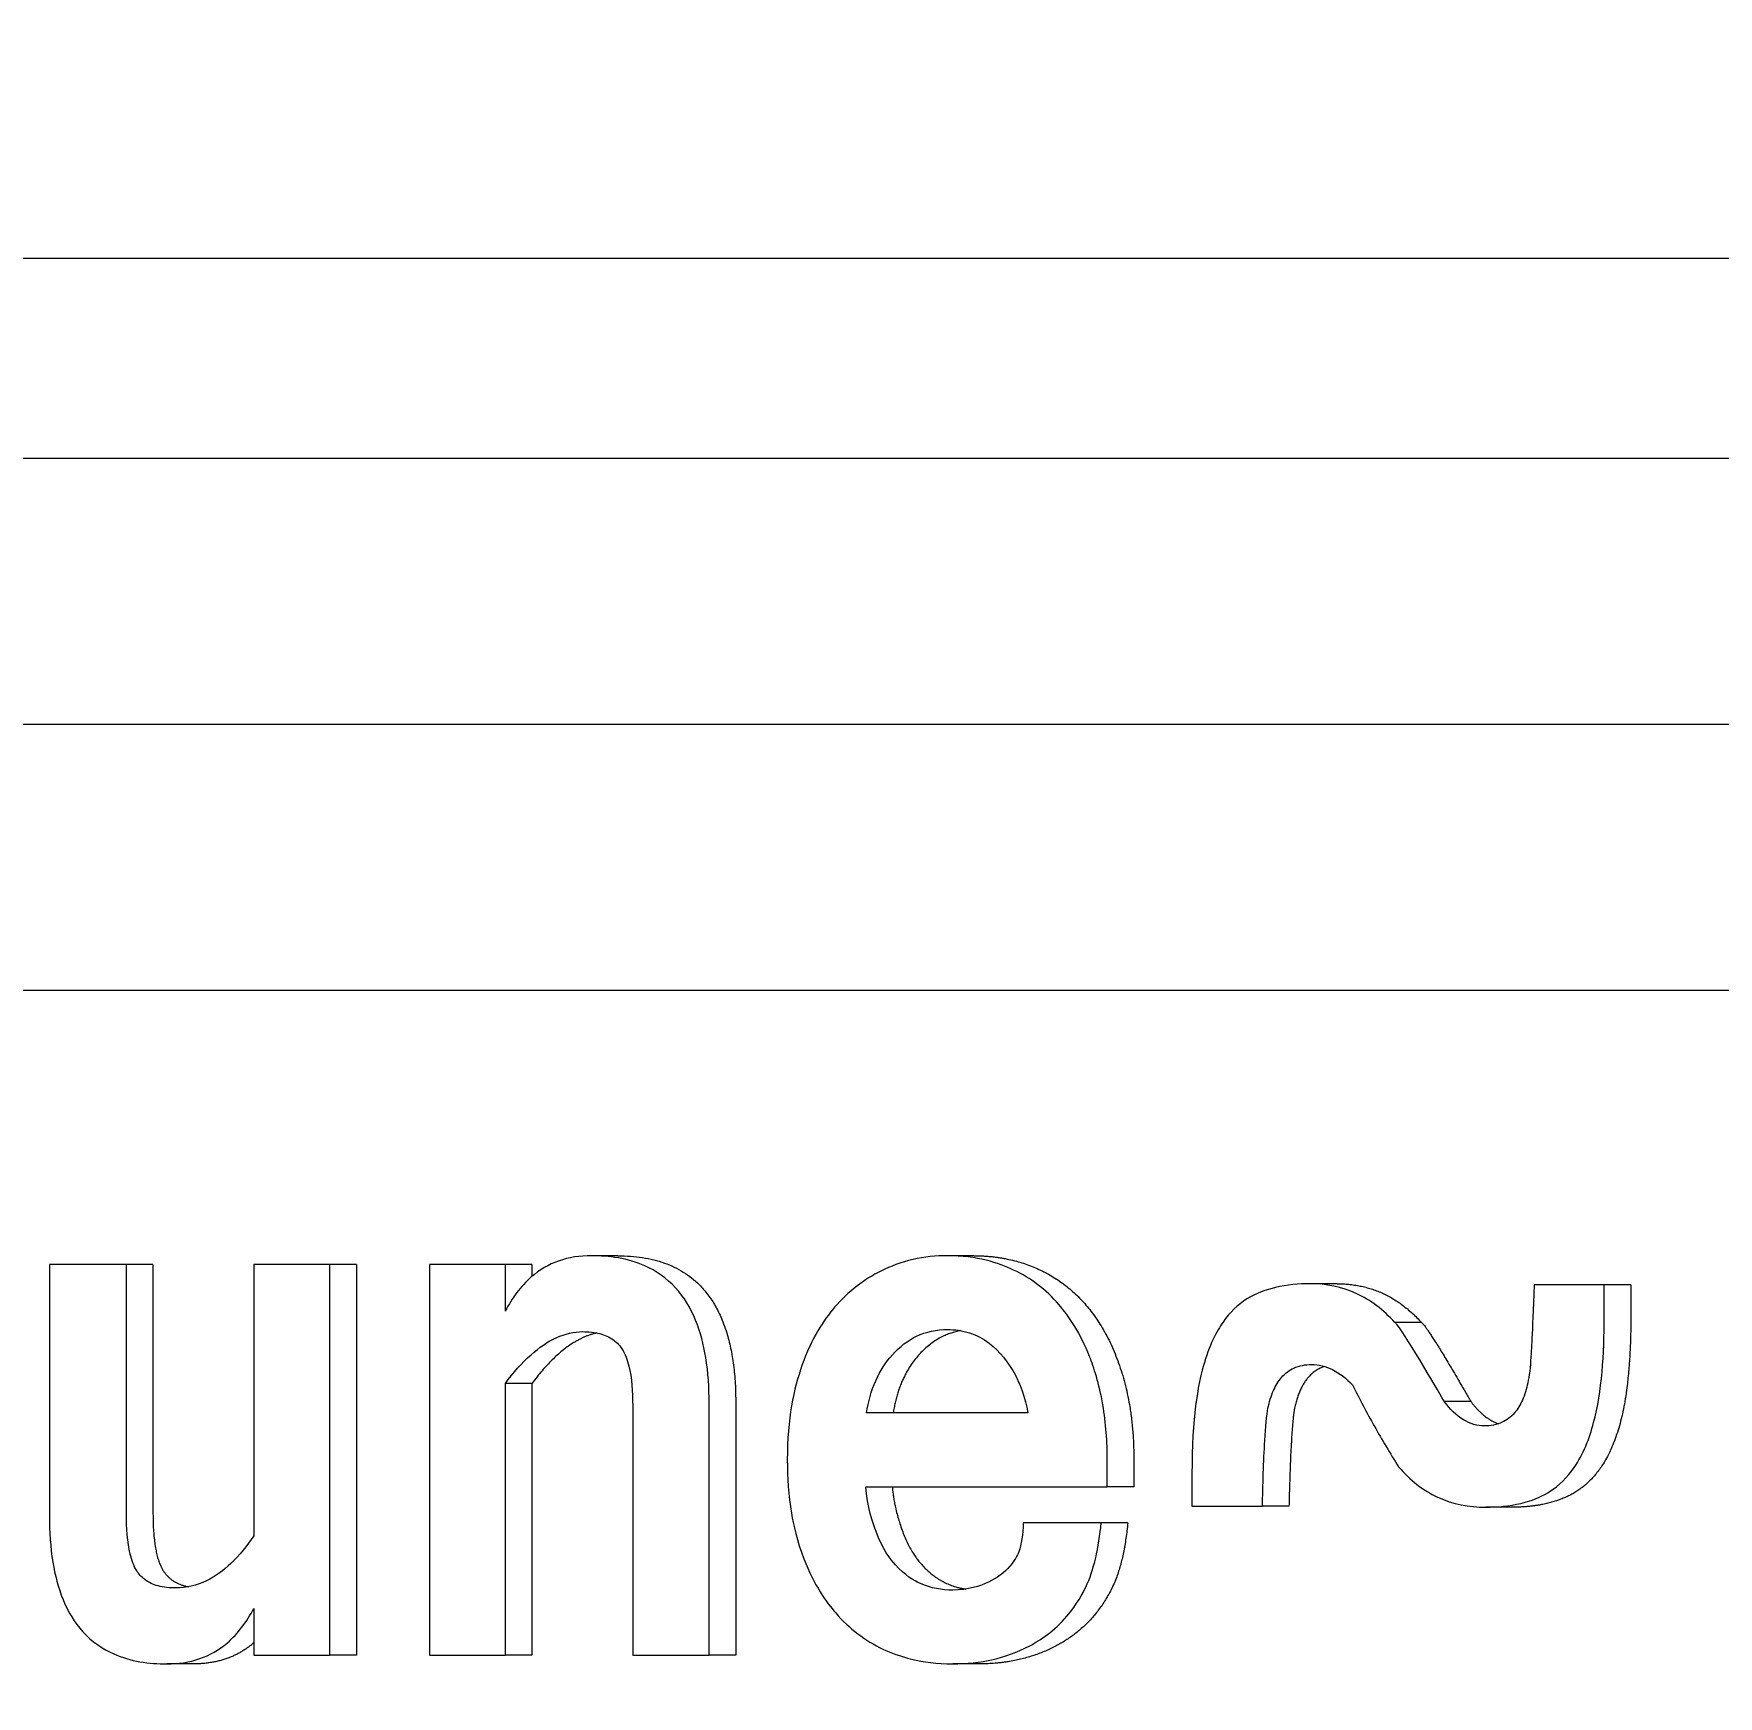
# Model space of a CAD drawing. Header units: inches. Extents: x 19 to 503, y 7 to 322.
# Drawn here: x 376.703 to 378.286, y 125.599 to 127.162 of the extents above; entities that cross this region are included whole.
import ezdxf

# ---------------------------------------------------------------- set-up
doc = ezdxf.new("R2010")
doc.units = ezdxf.units.IN
doc.header["$LTSCALE"] = 15
doc.header["$MEASUREMENT"] = 0
doc.layers.add('Dimension (ANSI)', color=7, linetype='Continuous', lineweight=25)
doc.layers.add('Visible (ANSI)', color=7, linetype='Continuous', lineweight=50)
doc.styles.add('MEMCOR Medium', font='arial.ttf')
doc.dimstyles.new('Default (ANSI)', dxfattribs={"dimscale": 15, "dimtxt": 0.15, "dimasz": 0.098425, "dimexe": 0.125, "dimexo": 0.0625, "dimgap": 0.031496, "dimtad": 0, "dimtih": 1, "dimtoh": 1, "dimdec": 4, "dimrnd": 1e-08, "dimzin": 3, "dimdsep": 46, "dimlunit": 5, "dimtxsty": 'MEMCOR Medium', "dimcen": 0.09, "dimdle": 0.393701, "dimclrd": 256, "dimclre": 256, "dimclrt": 256, "dimadec": 0, "dimazin": 1, "dimtfac": 0.8, "dimtofl": 0, "dimtmove": 0, "dimatfit": 3, "dimfxl": 1, "dimfrac": 1, "dimtolj": 1, "dimtzin": 4, "dimlwd": -1, "dimlwe": -1, "dimarcsym": 0})

# ---------------------------------------------------------------- blocks, each defined once
blk = doc.blocks.new('*D25')
at = {"layer": 'Defpoints', "color": 0, "transparency": 16777216}
for p in [(389.5241, 150.9654), (322.5739, 59.6974), (369.9364, 59.6974)]:
    blk.add_point(p, dxfattribs=at)
at = {"layer": 'Dimension (ANSI)', "transparency": 16777216}
for p, q in [((388.5866, 150.9654), (320.6989, 150.9654)), ((322.5739, 149.489), (322.5739, 120.9405)), ((322.5739, 61.1738), (322.5739, 101.8191)), ((368.9989, 59.6974), (320.6989, 59.6974))]:
    blk.add_line(p, q, dxfattribs=at)
for points in [[(322.3278, 149.489), (322.8199, 149.489), (322.5739, 150.9654)], [(322.3278, 61.1738), (322.8199, 61.1738), (322.5739, 59.6974)]]:
    blk.add_solid(points, dxfattribs=at)
at = {"layer": 'Dimension (ANSI)', "transparency": 16777216, "char_height": 2.25, "attachment_point": 5, "style": 'MEMCOR Medium'}
for s, insert in [('\\A1; \\fArial|b0|i0;91{\\H0.8x;\\S1#4;} in', (322.5739, 113.6751)), ('\\A1;[2318.2 mm]{\\P\\fArial|b0|i0;SHIPPING\\P\\fArial|b0|i0;HEIGHT\\P\\fArial|b0|i0;REF.}', (322.5739, 104.1144))]:
    blk.add_mtext(s, dxfattribs=dict(at, insert=insert))

msp = doc.modelspace()

# ---------------------------------------------------------------- linework, layer by layer
at = {"layer": 'Visible (ANSI)', "linetype": 'Continuous', "lineweight": 18}
for p, q in [((383.838564, 126.950384), (372.753439, 126.950384)), ((372.262956, 126.762884), (383.954299, 126.762884)), ((372.993665, 126.512849), (383.22359, 126.512849)), ((375.348171, 126.262849), (380.869083, 126.262849)), ((377.251528, 126.013355), (377.226528, 126.013355)), ((377.586181, 126.013355), (377.561181, 126.013355)), ((376.789758, 126.005258), (376.717443, 126.005258)), ((376.717443, 126.005258), (376.717443, 125.768416)), ((376.789758, 125.770946), (376.789758, 126.005258)), ((376.814758, 126.005258), (376.789758, 126.005258)), ((376.814758, 126.005258), (376.814758, 125.770946)), ((376.980844, 126.005258), (376.909406, 126.005258)), ((376.909406, 126.005258), (376.909406, 125.750197)), ((376.980844, 125.637849), (376.980844, 126.005258)), ((377.005844, 126.005258), (376.980844, 126.005258)), ((377.005844, 126.005258), (377.005844, 125.637849)), ((377.145886, 126.005258), (377.074448, 126.005258)), ((377.074448, 126.005258), (377.074448, 125.637849)), ((377.145886, 125.96123), (377.145886, 126.005258)), ((377.170886, 126.005258), (377.145886, 126.005258)), ((377.170886, 126.005258), (377.170886, 125.993971)), ((377.927408, 125.987039), (377.902408, 125.987039)), ((378.178519, 125.986027), (378.112778, 125.986027)), ((378.203519, 125.986027), (378.178519, 125.986027)), ((378.178519, 125.956169), (378.178519, 125.986027)), ((378.203519, 125.986027), (378.203519, 125.956169)), ((378.006735, 125.950602), (377.981735, 125.950602)), ((377.145886, 125.637849), (377.145886, 125.893416)), ((377.170886, 125.893416), (377.145886, 125.893416)), ((377.170886, 125.893416), (377.170886, 125.637849)), ((377.265534, 125.872161), (377.265534, 125.637849)), ((377.337411, 125.637849), (377.337411, 125.874691)), ((377.362411, 125.874691), (377.362411, 125.637849)), ((378.053192, 125.876209), (378.028192, 125.876209)), ((377.637002, 125.865582), (377.48536, 125.865582)), ((377.711508, 125.79625), (377.711508, 125.821047)), ((377.736508, 125.821047), (377.736508, 125.79625)), ((377.791086, 125.808396), (377.791086, 125.778031)), ((377.484483, 125.79625), (377.711508, 125.79625)), ((377.736508, 125.79625), (377.711508, 125.79625)), ((377.791086, 125.778031), (377.857266, 125.778031)), ((377.882266, 125.778031), (377.857266, 125.778031)), ((378.092198, 125.777019), (378.067198, 125.777019)), ((377.70581, 125.762343), (377.632619, 125.762343)), ((377.73081, 125.762343), (377.70581, 125.762343)), ((376.909406, 125.681877), (376.909406, 125.637849)), ((376.909406, 125.637849), (376.980844, 125.637849)), ((377.005844, 125.637849), (376.980844, 125.637849)), ((377.074448, 125.637849), (377.145886, 125.637849)), ((377.170886, 125.637849), (377.145886, 125.637849)), ((377.265534, 125.637849), (377.337411, 125.637849)), ((377.362411, 125.637849), (377.337411, 125.637849)), ((376.852887, 125.629752), (376.827887, 125.629752)), ((377.59144, 125.629752), (377.56644, 125.629752))]:
    msp.add_line(p, q, dxfattribs=at)
for points, degree, knots in [([(377.226528, 126.013355), (377.216107, 126.013355), (377.205722, 126.011894), (377.186486, 126.005072), (377.177943, 126.000119), (377.160214, 125.984691), (377.152255, 125.973647), (377.145886, 125.96123)], 3, [-0.286997863, -0.286997863, -0.286997863, -0.286997863, -0.195305384, -0.195305384, -0.109970073, -0.109970073, 0, 0, 0, 0]), ([(377.337411, 125.874691), (377.337411, 125.889012), (377.336524, 125.903626), (377.33226, 125.929759), (377.32922, 125.941665), (377.319995, 125.964169), (377.313839, 125.974428), (377.297476, 125.992354), (377.287649, 125.999151), (377.260941, 126.010925), (377.243479, 126.013355), (377.226528, 126.013355)], 3, [-0.549838036, -0.549838036, -0.549838036, -0.549838036, -0.440760651, -0.440760651, -0.347374274, -0.347374274, -0.251258835, -0.251258835, -0.149149172, -0.149149172, 0, 0, 0, 0]), ([(377.561181, 126.013355), (377.550351, 126.013355), (377.539581, 126.012243), (377.517416, 126.007173), (377.507654, 126.003371), (377.482707, 125.990971), (377.467976, 125.979658), (377.445102, 125.952988), (377.433573, 125.935744), (377.416975, 125.888519), (377.410853, 125.860187), (377.410853, 125.821554)], 3, [-1.49193162, -1.49193162, -1.49193162, -1.49193162, -1.29030138, -1.29030138, -1.0712515, -1.0712515, -0.64119148, -0.64119148, -0.29439022, -0.29439022, 0, 0, 0, 0]), ([(377.711508, 125.821047), (377.711508, 125.838523), (377.710265, 125.856053), (377.703848, 125.893601), (377.698857, 125.908489), (377.68643, 125.94024), (377.676018, 125.955932), (377.653841, 125.98157), (377.639577, 125.992318), (377.609476, 126.006608), (377.589273, 126.013355), (377.561181, 126.013355)], 3, [-0.953742878, -0.953742878, -0.953742878, -0.953742878, -0.864238922, -0.864238922, -0.757751945, -0.757751945, -0.52950742, -0.52950742, -0.247180323, -0.247180323, 0, 0, 0, 0]), ([(377.902408, 125.987039), (377.891469, 125.987039), (377.88036, 125.986039), (377.860858, 125.981403), (377.851476, 125.978186), (377.833977, 125.967246), (377.826533, 125.95999), (377.814279, 125.94244), (377.807198, 125.929171), (377.796734, 125.891609), (377.791086, 125.861664), (377.791086, 125.808396)], 3, [-2.38343253, -2.38343253, -2.38343253, -2.38343253, -1.8060438, -1.8060438, -1.33277788, -1.33277788, -0.86133468, -0.86133468, -0.40590851, -0.40590851, 0, 0, 0, 0]), ([(377.981735, 125.950602), (377.971138, 125.962348), (377.959117, 125.971661), (377.931693, 125.984257), (377.917231, 125.987039), (377.902408, 125.987039)], 3, [-0.259669604, -0.259669604, -0.259669604, -0.259669604, -0.130428825, -0.130428825, 0, 0, 0, 0]), ([(378.112778, 125.986027), (378.110758, 125.937634), (378.109938, 125.923127), (378.109002, 125.90891), (378.108088, 125.899931), (378.106642, 125.893922)], 3, [-0.0733444233, -0.0733444233, -0.0733444233, -0.0733444233, -0.047519074, -0.047519074, 0, 0, 0, 0]), ([(378.028192, 125.876209), (378.025326, 125.881207), (377.993945, 125.935904), (377.983385, 125.949086), (377.982724, 125.949846), (377.982051, 125.950411), (377.981886, 125.950532), (377.981735, 125.950602)], 3, [-0.0812338479, -0.0812338479, -0.0812338479, -0.0812338479, -0.0063211266, -0.0063211266, -0.0014322504, -0.0014322504, 0, 0, 0, 0]), ([(378.067198, 125.777019), (378.078214, 125.777019), (378.089424, 125.778034), (378.114252, 125.784047), (378.123018, 125.78905), (378.13615, 125.797391), (378.143816, 125.804992), (378.15876, 125.826688), (378.164572, 125.841392), (378.176274, 125.88577), (378.178519, 125.921282), (378.178519, 125.956169)], 3, [-0.589636819, -0.589636819, -0.589636819, -0.589636819, -0.553532833, -0.553532833, -0.506526146, -0.506526146, -0.40328783, -0.40328783, -0.265842047, -0.265842047, 0, 0, 0, 0]), ([(377.145886, 125.893416), (377.153146, 125.903112), (377.161227, 125.912454), (377.177387, 125.926878), (377.185458, 125.932586), (377.202018, 125.940032), (377.210189, 125.941999), (377.218639, 125.941999)], 3, [-0.254147783, -0.254147783, -0.254147783, -0.254147783, -0.156374809, -0.156374809, -0.074354364, -0.074354364, 0, 0, 0, 0]), ([(377.218639, 125.941999), (377.223995, 125.941999), (377.229512, 125.941493), (377.239221, 125.938927), (377.243589, 125.93707), (377.251237, 125.931507), (377.253758, 125.928455), (377.258539, 125.921108), (377.260565, 125.915338), (377.264652, 125.898599), (377.265534, 125.88527), (377.265534, 125.872161)], 3, [-0.243715019, -0.243715019, -0.243715019, -0.243715019, -0.209104446, -0.209104446, -0.179401679, -0.179401679, -0.150757457, -0.150757457, -0.099891353, -0.099891353, 0, 0, 0, 0]), ([(377.48536, 125.865582), (377.486951, 125.876148), (377.489695, 125.886369), (377.497966, 125.905041), (377.503186, 125.913153), (377.516566, 125.928027), (377.524081, 125.933732), (377.541479, 125.942079), (377.551196, 125.944023), (377.561181, 125.944023)], 3, [-0.311667492, -0.311667492, -0.311667492, -0.311667492, -0.237050543, -0.237050543, -0.16576507, -0.16576507, -0.087852602, -0.087852602, 0, 0, 0, 0]), ([(377.573682, 125.942941), (377.552612, 125.93917), (377.515619, 125.900501), (377.51036, 125.865582)], 2, [0.22302545, 0.22302545, 0.22302545, 1, 2, 2, 2]), ([(377.561181, 125.944023), (377.568289, 125.944023), (377.575332, 125.943044), (377.588709, 125.938668), (377.594822, 125.935457), (377.611054, 125.923174), (377.618351, 125.912777), (377.629783, 125.893458), (377.634401, 125.879956), (377.637002, 125.865582)], 3, [-0.251457438, -0.251457438, -0.251457438, -0.251457438, -0.21404187, -0.21404187, -0.178283825, -0.178283825, -0.111899249, -0.111899249, 0, 0, 0, 0]), ([(377.862525, 125.870137), (377.863741, 125.875823), (377.865414, 125.881488), (377.86974, 125.891222), (377.872237, 125.895414), (377.878645, 125.902793), (377.882443, 125.905698), (377.891996, 125.910167), (377.897627, 125.911128), (377.903284, 125.911128)], 3, [-0.174010342, -0.174010342, -0.174010342, -0.174010342, -0.129365784, -0.129365784, -0.090658973, -0.090658973, -0.049771795, -0.049771795, 0, 0, 0, 0]), ([(377.903284, 125.911128), (377.906698, 125.911128), (377.910077, 125.910732), (377.916793, 125.909113), (377.920061, 125.907899), (377.930138, 125.902874), (377.936332, 125.897805), (377.941852, 125.891898)], 3, [-0.126574619, -0.126574619, -0.126574619, -0.126574619, -0.096544816, -0.096544816, -0.066224916, -0.066224916, 0, 0, 0, 0]), ([(377.941852, 125.891898), (377.948383, 125.878871), (377.955227, 125.866049), (377.969694, 125.8404), (377.977342, 125.827578), (377.985241, 125.814975)], 3, [-0.23324276, -0.23324276, -0.23324276, -0.23324276, -0.118545851, -0.118545851, 0, 0, 0, 0]), ([(378.106642, 125.893922), (378.10546, 125.888325), (378.10383, 125.882732), (378.099616, 125.873182), (378.097185, 125.869078), (378.090857, 125.861831), (378.086985, 125.858929), (378.077372, 125.854423), (378.071645, 125.853436), (378.065883, 125.853436)], 3, [-0.172747525, -0.172747525, -0.172747525, -0.172747525, -0.128926767, -0.128926767, -0.091254657, -0.091254657, -0.050695576, -0.050695576, 0, 0, 0, 0]), ([(377.857266, 125.778031), (377.85771, 125.796902), (377.858418, 125.820609), (377.860271, 125.85211), (377.861233, 125.863613), (377.862525, 125.870137)], 3, [-0.129093531, -0.129093531, -0.129093531, -0.129093531, -0.050994454, -0.050994454, 0, 0, 0, 0]), ([(378.065883, 125.853436), (378.062527, 125.853436), (378.059221, 125.85391), (378.052627, 125.855835), (378.049433, 125.857285), (378.039442, 125.863321), (378.033389, 125.869458), (378.028192, 125.876209)], 3, [-0.128632551, -0.128632551, -0.128632551, -0.128632551, -0.099126524, -0.099126524, -0.068837122, -0.068837122, 0, 0, 0, 0]), ([(377.410853, 125.821554), (377.410853, 125.80479), (377.411989, 125.787899), (377.41656, 125.760557), (377.419823, 125.745439), (377.435929, 125.703693), (377.447551, 125.687742), (377.469131, 125.662864), (377.483993, 125.651666), (377.515046, 125.636986), (377.536298, 125.629752), (377.56644, 125.629752)], 3, [-1.15207317, -1.15207317, -1.15207317, -1.15207317, -0.93289171, -0.93289171, -0.78803686, -0.78803686, -0.5752915, -0.5752915, -0.26521632, -0.26521632, 0, 0, 0, 0]), ([(377.985241, 125.814975), (377.990528, 125.808787), (377.996276, 125.803216), (378.008638, 125.793628), (378.015112, 125.789673), (378.036378, 125.779824), (378.051651, 125.777019), (378.067198, 125.777019)], 3, [-0.267811712, -0.267811712, -0.267811712, -0.267811712, -0.201580456, -0.201580456, -0.136795366, -0.136795366, 0, 0, 0, 0]), ([(377.56644, 125.699084), (377.556031, 125.699084), (377.545715, 125.700843), (377.529659, 125.708047), (377.521222, 125.712976), (377.507553, 125.728174), (377.500444, 125.737455), (377.491511, 125.76135), (377.485843, 125.777929), (377.484483, 125.79625)], 3, [-1.96156648, -1.96156648, -1.96156648, -1.96156648, -1.05825772, -1.05825772, -0.46701751, -0.46701751, -0.14011971, -0.14011971, 0, 0, 0, 0]), ([(377.509483, 125.79625), (377.510798, 125.778537), (377.524823, 125.737545), (377.546736, 125.711736), (377.56898, 125.701543), (377.578647, 125.70004)], 2, [0, 0, 0, 1, 2, 3, 3.61124941, 3.61124941, 3.61124941]), ([(376.717443, 125.768416), (376.717443, 125.754064), (376.71833, 125.739416), (376.722598, 125.713234), (376.72564, 125.701306), (376.734861, 125.678808), (376.741002, 125.668564), (376.757312, 125.650682), (376.767098, 125.643902), (376.793674, 125.632175), (376.811031, 125.629752), (376.827887, 125.629752)], 3, [-0.548827562, -0.548827562, -0.548827562, -0.548827562, -0.439512351, -0.439512351, -0.34598462, -0.34598462, -0.250058124, -0.250058124, -0.148318491, -0.148318491, 0, 0, 0, 0]), ([(376.835776, 125.701108), (376.830352, 125.701108), (376.824751, 125.701636), (376.815134, 125.704295), (376.810923, 125.706147), (376.803779, 125.711472), (376.801325, 125.714356), (376.796583, 125.721735), (376.794623, 125.72746), (376.790617, 125.744179), (376.789758, 125.757704), (376.789758, 125.770946)], 3, [-0.253422966, -0.253422966, -0.253422966, -0.253422966, -0.213493453, -0.213493453, -0.180698068, -0.180698068, -0.150977621, -0.150977621, -0.100904321, -0.100904321, 0, 0, 0, 0]), ([(376.814758, 125.770946), (376.814758, 125.730967), (376.832881, 125.705244), (376.848046, 125.702254)], 2, [0, 0, 0, 1, 1.72298337, 1.72298337, 1.72298337]), ([(377.56644, 125.629752), (377.579193, 125.629752), (377.591874, 125.631091), (377.614177, 125.636336), (377.626221, 125.640147), (377.648495, 125.652025), (377.661443, 125.660409), (377.683088, 125.685761), (377.688793, 125.696572), (377.699095, 125.718063), (377.703553, 125.739177), (377.70581, 125.762343)], 3, [-0.510586724, -0.510586724, -0.510586724, -0.510586724, -0.395857325, -0.395857325, -0.305816844, -0.305816844, -0.233792858, -0.233792858, -0.177640706, -0.177640706, 0, 0, 0, 0]), ([(377.632619, 125.762343), (377.632192, 125.751504), (377.630917, 125.742078), (377.628054, 125.734211), (377.625912, 125.72844), (377.614633, 125.715475), (377.607744, 125.710363), (377.592206, 125.702889), (377.580634, 125.699084), (377.56644, 125.699084)], 3, [-1.35675121, -1.35675121, -1.35675121, -1.35675121, -0.38738366, -0.38738366, -0.25082013, -0.25082013, -0.12489258, -0.12489258, 0, 0, 0, 0]), ([(376.909406, 125.750197), (376.903096, 125.740774), (376.89599, 125.731843), (376.881068, 125.717611), (376.873444, 125.711989), (376.855729, 125.703403), (376.845953, 125.701108), (376.835776, 125.701108)], 3, [-0.259852508, -0.259852508, -0.259852508, -0.259852508, -0.169044662, -0.169044662, -0.089539798, -0.089539798, 0, 0, 0, 0]), ([(376.827887, 125.629752), (376.83837, 125.629752), (376.848818, 125.631206), (376.868185, 125.637987), (376.876803, 125.642912), (376.894779, 125.658311), (376.902894, 125.669385), (376.909406, 125.681877)], 3, [-0.289149274, -0.289149274, -0.289149274, -0.289149274, -0.196914302, -0.196914302, -0.111111337, -0.111111337, 0, 0, 0, 0])]:
    msp.add_open_spline(points, degree=degree, knots=knots, dxfattribs=at)
for points in [[(377.251528, 126.013355), (377.362411, 126.013355), (377.362411, 125.874691)], [(377.586181, 126.013355), (377.619928, 126.013355), (377.676026, 125.987039), (377.715471, 125.936432), (377.736508, 125.865076), (377.736508, 125.821047)], [(377.927408, 125.987039), (377.973864, 125.987039), (378.006735, 125.950602)], [(378.006735, 125.950602), (378.008926, 125.94959), (378.031716, 125.913659), (378.053192, 125.876209)], [(378.203519, 125.956169), (378.203519, 125.908092), (378.191247, 125.839772), (378.164074, 125.79625), (378.121562, 125.777019), (378.092198, 125.777019)], [(377.231993, 125.940754), (377.201439, 125.934222), (377.170886, 125.893416)], [(377.915773, 125.909289), (377.894434, 125.902446), (377.887525, 125.870137)], [(377.887525, 125.870137), (377.884019, 125.852424), (377.882266, 125.778031)], [(378.053192, 125.876209), (378.065486, 125.860239), (378.079074, 125.855468)], [(377.73081, 125.762343), (377.726866, 125.721857), (377.702761, 125.675805), (377.665946, 125.64544), (377.618175, 125.629752), (377.59144, 125.629752)], [(376.909406, 125.649425), (376.886275, 125.629752), (376.852887, 125.629752)]]:
    msp.add_open_spline(points, degree=2, dxfattribs=at)

# ---------------------------------------------------------------- dimensions: what is measured, and where the dimension line sits
at = {"layer": 'Dimension (ANSI)'}
dim = msp.add_linear_dim(base=(322.573859, 59.697384), p1=(389.524082, 150.965384), p2=(369.936431, 59.697384), angle=90, text=' \\fArial|b0|i0;<> in\\X[2318.2 mm]{\\P\\fArial|b0|i0;SHIPPING\\P\\fArial|b0|i0;HEIGHT\\P\\fArial|b0|i0;REF.}', dimstyle='Default (ANSI)', override={"dimgap": 0.031496, "dimdec": 4, "dimpost": '', "dimtol": 0, "dimlim": 0, "dimtp": 0, "dimtm": 0, "dimtdec": 2, "dimatfit": 1}, dxfattribs=at)
dim.commit()
dim.dimension.update_dxf_attribs({"geometry": '*D25', "text_midpoint": (322.573859, 111.379821), "dimtype": 160})

doc.saveas('drawing.dxf')
